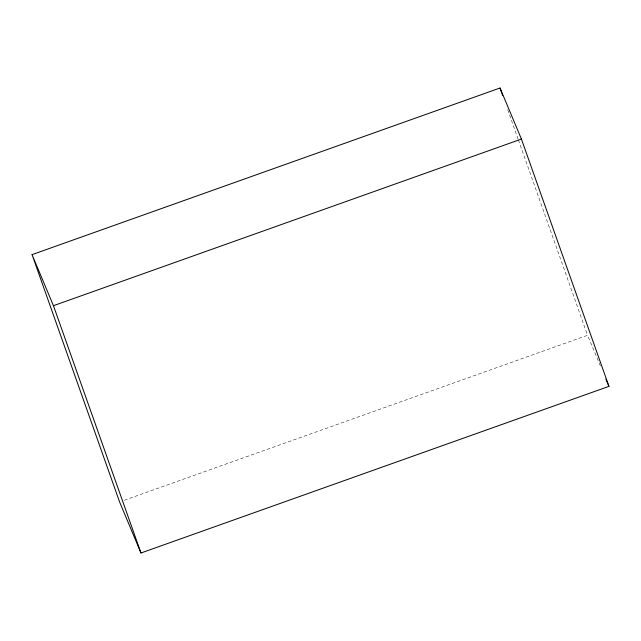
<?xml version="1.0" encoding="UTF-8"?>
<svg xmlns="http://www.w3.org/2000/svg" width="641" height="641" viewBox="0 0 641 641"><rect width="100%" height="100%" fill="white"/><g stroke="black" fill="none" stroke-linecap="round" stroke-linejoin="round"><path stroke-width="0.48" stroke-dasharray="3.21 2.4" d="M124.298 500.252L587.549 335.299L600.921 367.213M507.704 109.715L518.056 138.977M518.393 139.922L587.549 335.299"/><path stroke-width="0.96" d="M32.05 254.637L500.02 88.009L521.421 139.065L608.95 386.363L140.98 552.991L119.579 501.935L32.05 254.637L53.451 305.701L140.98 552.991M53.451 305.701L521.421 139.065M605.889 379.071L608.95 386.363M500.02 88.009L502.688 95.557"/></g></svg>
